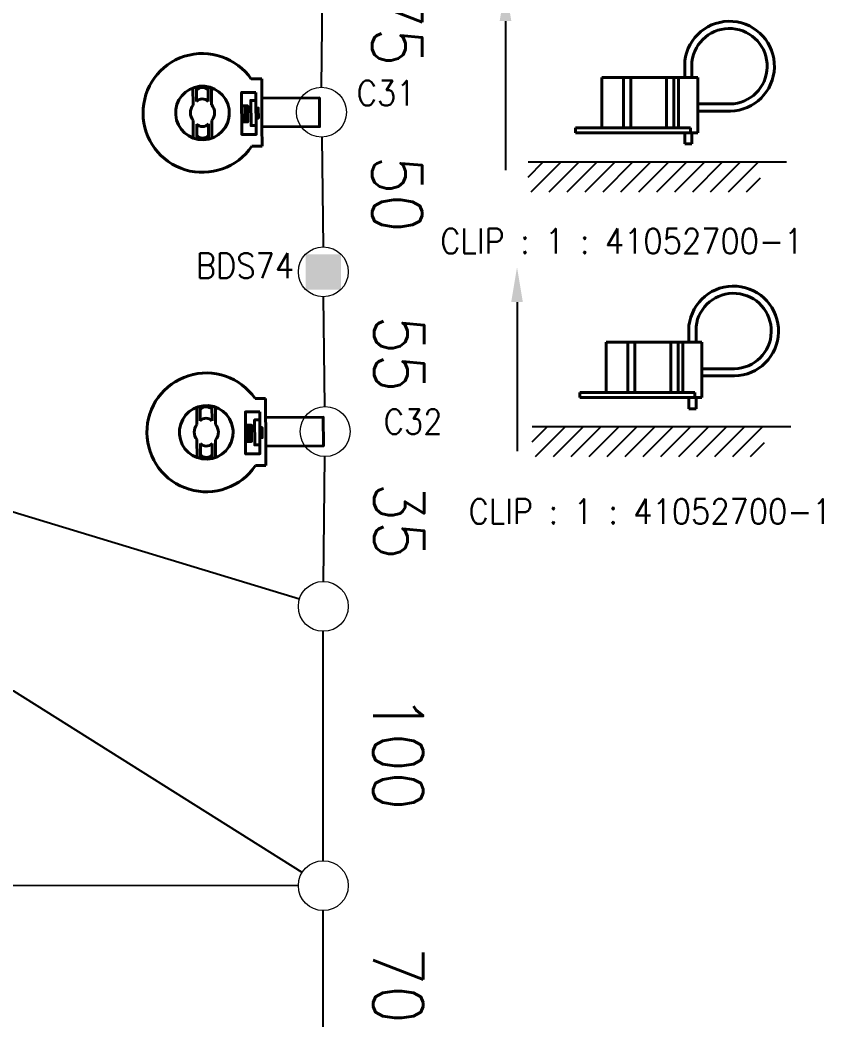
# Model space of a CAD drawing. Header units: inches. Extents: x 47316 to 59086, y 3141 to 11743.
# Drawn here: x 51693.6 to 51774, y 6008.1 to 6108.3 of the extents above; entities that cross this region are included whole.
import ezdxf

# ---------------------------------------------------------------- set-up
doc = ezdxf.new("R2010")
doc.units = ezdxf.units.IN
doc.header["$MEASUREMENT"] = 0
doc.styles.get("Standard").update_dxf_attribs({"font": ''})
doc.styles.get('Standard').set_extended_font_data('SimSun')
doc.linetypes.add('_VH_OTCON', pattern='A,0.0001,[7,VeSys.shx,S=0.1,R=0,X=0,Y=0],-0.4,[7,VeSys.shx,S=0.1,R=0,X=0,Y=0],-0.4,["X",Standard,S=1,R=0,X=-0.5,Y=-0.5],-0.0001,[7,VeSys.shx,S=0.1,R=0,X=0,Y=0],-0.4', length=1.2002)

msp = doc.modelspace()

# ---------------------------------------------------------------- linework, layer by layer
at = {"color": 0, "linetype": '_VH_OTCON', "ltscale": 5}
for p, q in [((51723.76, 6101.53), (51723.87, 6113.84)), ((51723.77, 6096.53), (51723.9, 6085.53)), ((51724.09, 6069.53), (51723.96, 6080.53)), ((51723.96, 6052.02), (51724.09, 6064.53)), ((51723.93, 6024.04), (51723.93, 6047.02)), ((51723.93, 6004.51), (51723.93, 6019.04))]:
    msp.add_line(p, q, dxfattribs=at)
for p, q in [((51742.18, 6108.16, 0), (51742.18, 6093.21, 0)), ((51743.33, 6080.01, 0), (51743.33, 6065.06, 0))]:
    msp.add_line(p, q)
at = {"color": 0, "lineweight": 40}
for p, q in [((51760.13, 6102.49, 0), (51760.13, 6104.17, 0)), ((51760.85, 6102.49, 0), (51760.85, 6104.17, 0)), ((51761.43, 6102.49, 0), (51751.83, 6102.49, 0)), ((51751.83, 6102.49, 0), (51751.83, 6097.45, 0)), ((51753.99, 6097.45, 0), (51753.99, 6102.49, 0)), ((51753.99, 6102.49, 0), (51754.71, 6102.49, 0)), ((51754.71, 6102.49, 0), (51754.71, 6097.45, 0)), ((51758.31, 6097.45, 0), (51758.31, 6102.49, 0)), ((51758.31, 6102.49, 0), (51759.03, 6102.49, 0)), ((51759.03, 6102.49, 0), (51759.03, 6097.45, 0)), ((51759.51, 6097.45, 0), (51759.51, 6102.49, 0)), ((51761.43, 6096.97, 0), (51761.43, 6102.49, 0)), ((51710.88, 6101.47), (51710.89, 6099.74)), ((51712.74, 6101.48), (51712.75, 6099.75)), ((51761.43, 6099.85, 0), (51764.69, 6099.85, 0)), ((51716.06, 6099.66), (51716.07, 6098.05)), ((51716.18, 6099.66), (51716.19, 6098.05)), ((51761.43, 6099.13, 0), (51764.69, 6099.13, 0)), ((51710.9, 6098.19), (51710.91, 6096.43)), ((51712.76, 6098.2), (51712.77, 6096.44)), ((51760.71, 6097.45, 0), (51749.19, 6097.45, 0)), ((51749.19, 6097.45, 0), (51749.19, 6096.97, 0)), ((51749.19, 6096.97, 0), (51760.71, 6096.97, 0)), ((51749.19, 6096.97, 0), (51761.43, 6096.97, 0)), ((51751.83, 6097.45, 0), (51753.99, 6097.45, 0)), ((51754.71, 6097.45, 0), (51758.31, 6097.45, 0)), ((51759.03, 6097.45, 0), (51759.51, 6097.45, 0)), ((51760.13, 6096.97, 0), (51760.13, 6095.84, 0)), ((51760.71, 6096.97, 0), (51760.71, 6097.45, 0)), ((51760.85, 6095.84, 0), (51760.85, 6096.97, 0)), ((51760.13, 6095.84, 0), (51760.85, 6095.84, 0)), ((51760.55, 6075.97, 0), (51760.55, 6077.65, 0)), ((51761.27, 6075.97, 0), (51761.27, 6077.65, 0)), ((51761.85, 6075.97, 0), (51752.25, 6075.97, 0)), ((51752.25, 6075.97, 0), (51752.25, 6070.93, 0)), ((51754.41, 6070.93, 0), (51754.41, 6075.97, 0)), ((51754.41, 6075.97, 0), (51755.13, 6075.97, 0)), ((51755.13, 6075.97, 0), (51755.13, 6070.93, 0)), ((51758.73, 6070.93, 0), (51758.73, 6075.97, 0)), ((51758.73, 6075.97, 0), (51759.45, 6075.97, 0)), ((51759.45, 6075.97, 0), (51759.45, 6070.93, 0)), ((51759.93, 6070.93, 0), (51759.93, 6075.97, 0)), ((51761.85, 6070.45, 0), (51761.85, 6075.97, 0)), ((51761.85, 6073.33, 0), (51765.11, 6073.33, 0)), ((51761.85, 6072.61, 0), (51765.11, 6072.61, 0)), ((51761.13, 6070.93, 0), (51749.61, 6070.93, 0)), ((51749.61, 6070.93, 0), (51749.61, 6070.45, 0)), ((51752.25, 6070.93, 0), (51754.41, 6070.93, 0)), ((51755.13, 6070.93, 0), (51758.73, 6070.93, 0)), ((51759.45, 6070.93, 0), (51759.93, 6070.93, 0)), ((51761.13, 6070.45, 0), (51761.13, 6070.93, 0)), ((51749.61, 6070.45, 0), (51761.13, 6070.45, 0)), ((51749.61, 6070.45, 0), (51761.85, 6070.45, 0)), ((51760.55, 6070.45, 0), (51760.55, 6069.32, 0)), ((51761.27, 6069.32, 0), (51761.27, 6070.45, 0)), ((51711.26, 6069.47), (51711.27, 6067.75)), ((51713.12, 6069.48), (51713.13, 6067.75)), ((51760.55, 6069.32, 0), (51761.27, 6069.32, 0)), ((51716.44, 6067.66), (51716.45, 6066.05)), ((51716.56, 6067.66), (51716.57, 6066.05)), ((51711.28, 6066.19), (51711.29, 6064.43)), ((51713.14, 6066.21), (51713.15, 6064.44))]:
    msp.add_line(p, q, dxfattribs=at)
at = {"color": 0}
for p, q in [((51744.43, 6092.52, 0), (51745.96, 6094.05, 0)), ((51744.43, 6094.05, 0), (51770.32, 6094.05, 0)), ((51744.75, 6091.05, 0), (51747.76, 6094.05, 0)), ((51746.55, 6091.05, 0), (51749.55, 6094.05, 0)), ((51748.35, 6091.05, 0), (51751.35, 6094.05, 0)), ((51750.14, 6091.05, 0), (51753.15, 6094.05, 0)), ((51751.94, 6091.05, 0), (51754.94, 6094.05, 0)), ((51753.73, 6091.05, 0), (51756.74, 6094.05, 0)), ((51755.53, 6091.05, 0), (51758.53, 6094.05, 0)), ((51757.33, 6091.05, 0), (51760.33, 6094.05, 0)), ((51759.12, 6091.05, 0), (51762.13, 6094.05, 0)), ((51760.92, 6091.05, 0), (51763.92, 6094.05, 0)), ((51762.71, 6091.05, 0), (51765.72, 6094.05, 0)), ((51764.51, 6091.05, 0), (51767.51, 6094.05, 0)), ((51766.31, 6091.05, 0), (51767.7, 6092.44, 0)), ((51744.85, 6066, 0), (51746.38, 6067.53, 0)), ((51744.85, 6067.53, 0), (51770.74, 6067.53, 0)), ((51745.17, 6064.53, 0), (51748.18, 6067.53, 0)), ((51746.97, 6064.53, 0), (51749.97, 6067.53, 0)), ((51748.76, 6064.53, 0), (51751.77, 6067.53, 0)), ((51750.56, 6064.53, 0), (51753.56, 6067.53, 0)), ((51752.36, 6064.53, 0), (51755.36, 6067.53, 0)), ((51754.15, 6064.53, 0), (51757.16, 6067.53, 0)), ((51755.95, 6064.53, 0), (51758.95, 6067.53, 0)), ((51757.74, 6064.53, 0), (51760.75, 6067.53, 0)), ((51759.54, 6064.53, 0), (51762.54, 6067.53, 0)), ((51761.34, 6064.53, 0), (51764.34, 6067.53, 0)), ((51763.13, 6064.53, 0), (51766.14, 6067.53, 0)), ((51764.93, 6064.53, 0), (51767.93, 6067.53, 0)), ((51766.72, 6064.53, 0), (51768.12, 6065.92, 0))]:
    msp.add_line(p, q, dxfattribs=at)
at = {"color": 0, "lineweight": 40}
for points in [[(51717.76, 6102.35), (51716.72, 6102.35)], [(51717.79, 6097.55), (51717.76, 6102.35)], [(51711.23, 6100.1), (51711.22, 6101.57)], [(51712.4, 6101.58), (51712.41, 6100.1)], [(51717.77, 6100.43), (51723.54, 6100.46), (51723.56, 6097.59), (51717.79, 6097.55)], [(51711.25, 6097.84), (51711.26, 6096.36)], [(51712.43, 6096.37), (51712.42, 6097.85)], [(51717.79, 6097.55), (51717.8, 6095.63)], [(51717.8, 6095.63), (51716.76, 6095.62)], [(51718.14, 6070.35), (51717.1, 6070.35)], [(51718.17, 6065.56), (51718.14, 6070.35)], [(51711.61, 6068.1), (51711.6, 6069.57)], [(51712.78, 6069.58), (51712.79, 6068.1)], [(51718.15, 6068.43), (51723.92, 6068.47), (51723.94, 6065.59), (51718.17, 6065.56)], [(51711.63, 6065.84), (51711.64, 6064.36)], [(51712.81, 6064.37), (51712.8, 6065.85)], [(51718.17, 6065.56), (51718.18, 6063.63)], [(51718.18, 6063.63), (51717.14, 6063.63)]]:
    msp.add_lwpolyline(points, dxfattribs=at)
for points in [[(51717.19, 6101.01), (51715.74, 6101), (51715.77, 6096.79), (51717.21, 6096.8)], [(51717.19, 6100.2), (51716.67, 6100.2), (51716.69, 6097.69), (51717.21, 6097.69)], [(51715.75, 6099.66), (51716.36, 6099.66), (51716.37, 6098.05), (51715.76, 6098.05)], [(51717.2, 6099.43), (51717.42, 6099.43), (51717.43, 6098.43), (51717.2, 6098.43)], [(51717.57, 6069.01), (51716.13, 6069), (51716.15, 6064.79), (51717.59, 6064.8)], [(51717.57, 6068.2), (51717.05, 6068.2), (51717.07, 6065.69), (51717.59, 6065.7)], [(51716.13, 6067.66), (51716.74, 6067.67), (51716.75, 6066.05), (51716.14, 6066.05)], [(51717.58, 6067.43), (51717.8, 6067.43), (51717.81, 6066.43), (51717.58, 6066.43)]]:
    msp.add_lwpolyline(points, close=True, dxfattribs=at)
at = {"linetype": '_VH_OTCON', "ltscale": 5}
msp.add_lwpolyline([(51721.54, 6050.25), (51684.94, 6061.35), (51678.06, 6090.25), (51656.02, 6090.98)], dxfattribs=at)
at = {"color": 0, "linetype": '_VH_OTCON', "ltscale": 5}
for points in [[(51721.81, 6022.87), (51692.93, 6041.03), (51563.43, 6042.01)], [(51721.43, 6021.54), (51601.43, 6021.51), (51561.28, 6021.51)]]:
    msp.add_lwpolyline(points, dxfattribs=at)
at = {"color": 0, "linetype": 'Continuous', "lineweight": 15}
for centre in [(51723.74, 6099.03), (51723.93, 6083.03), (51724.12, 6067.03), (51723.93, 6049.52), (51723.93, 6049.52), (51723.93, 6021.54)]:
    msp.add_circle(centre, 2.5, dxfattribs=at)
at = {"color": 0, "lineweight": 40}
for centre, radius, start, end in [((51764.6, 6103.63, 0), 4.5, 271.1753, 173.0999), ((51764.6, 6103.63, 0), 3.78, 271.1753, 173.0999), ((51711.83, 6098.95), 5.95, 34.7314, 325.9903), ((51711.83, 6098.95), 2.69, 8.2346, 0.3609), ((51711.82, 6100.72), 0.79, 42.4124, 138.3093), ((51711.82, 6099.57), 0.79, 42.4124, 138.3093), ((51711.83, 6098.97), 1.21, 140.3678, 220.3539), ((51711.83, 6098.97), 1.21, 320.6728, 40.0489), ((51711.83, 6098.95), 2.69, 349.7916, 8.2346), ((51711.83, 6098.37), 0.79, 222.4124, 318.3093), ((51711.84, 6097.22), 0.79, 222.4124, 318.3093), ((51765.01, 6077.1, 0), 4.5, 271.1753, 173.0999), ((51765.01, 6077.1, 0), 3.78, 271.1753, 173.0999), ((51712.21, 6066.95), 5.95, 34.7314, 325.9903), ((51712.21, 6066.95), 2.69, 8.2346, 0.3609), ((51712.2, 6068.72), 0.79, 42.4124, 138.3093), ((51712.2, 6067.57), 0.79, 42.4124, 138.3093), ((51712.21, 6066.97), 1.21, 320.6728, 40.0489), ((51712.21, 6066.97), 1.21, 140.3678, 220.3539), ((51712.21, 6066.95), 2.69, 349.7916, 8.2346), ((51712.21, 6066.37), 0.79, 222.4124, 318.3093), ((51712.22, 6065.23), 0.79, 222.4124, 318.3093)]:
    msp.add_arc(centre, radius, start, end, dxfattribs=at)
for points in [[(51741.59, 6108.16, 0), (51742.18, 6111.66, 0), (51742.76, 6108.16, 0)], [(51742.75, 6080.01, 0), (51743.33, 6083.51, 0), (51743.91, 6080.01, 0)]]:
    msp.add_solid(points)
at = {"color": 0, "linetype": 'Continuous', "lineweight": 15, "extrusion": (0, 0, -1)}
msp.add_solid([(-51722.16, 6084.8), (-51722.16, 6081.26), (-51725.7, 6084.8), (-51725.7, 6081.26)], dxfattribs=at)

# ---------------------------------------------------------------- texts
at = {"color": 7, "linetype": '_VH_OTCON', "lineweight": 18, "ltscale": 5, "char_height": 5, "attachment_point": 1, "rotation": 270}
for s, insert, width in [('\\Fromans.shx;\\W0.9000000000;\\T1.0000000000;\\o\\l75', (51733.82, 6111.33), 8.5714), ('\\Fromans.shx;\\W0.9000000000;\\T1.0000000000;\\o\\l50', (51733.83, 6094.67), 8.5714), ('\\Fromans.shx;\\W0.9000000000;\\T1.0000000000;\\o\\l55', (51734.02, 6078.67), 8.5714), ('\\Fromans.shx;\\W0.9000000000;\\T1.0000000000;\\o\\l35', (51734.02, 6061.92), 8.5714), ('\\Fromans.shx;\\W0.9000000000;\\T1.0000000000;\\o\\l100', (51733.93, 6040.67), 12.8571), ('\\Fromans.shx;\\W0.9000000000;\\T1.0000000000;\\o\\l70', (51733.93, 6015.42), 8.5714)]:
    msp.add_mtext(s, dxfattribs=dict(at, insert=insert, width=width))
at = {"color": 21, "linetype": 'Continuous', "lineweight": 15, "char_height": 2.5, "attachment_point": 1}
for s, insert, width in [('\\Fromans.shx;\\W0.9000000000;\\T1.0000000000;\\o\\lC31', (51727.28, 6102.19), 6.5357), ('\\Fromans.shx;\\W0.9000000000;\\T1.0000000000;\\o\\lBDS74', (51711.17, 6084.9), 10.9286), ('\\Fromans.shx;\\W0.9000000000;\\T1.0000000000;\\o\\lC32', (51729.98, 6069.27), 6.5357)]:
    msp.add_mtext(s, dxfattribs=dict(at, insert=insert, width=width))
at = {"color": 42, "linetype": 'Continuous', "lineweight": 15, "char_height": 2.5, "width": 42.5357, "attachment_point": 1}
for insert in [(51735.64, 6087.36), (51738.48, 6060.28)]:
    msp.add_mtext('\\Fromans.shx;\\W0.9000000000;\\T1.0000000000;\\o\\lCLIP : 1 : 41052700-1', dxfattribs=dict(at, insert=insert))

doc.saveas('drawing.dxf')
